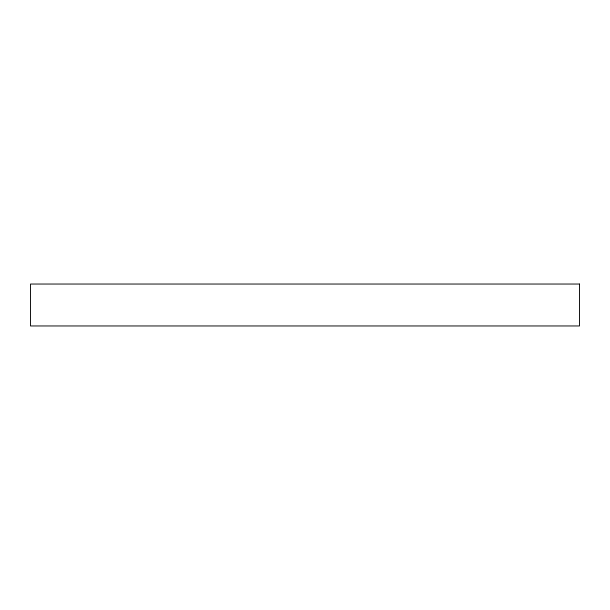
<?xml version="1.0" encoding="UTF-8"?>
<svg xmlns="http://www.w3.org/2000/svg" width="610" height="610" viewBox="0 0 610 610"><rect width="100%" height="100%" fill="white"/><g stroke="black" fill="none" stroke-linecap="round" stroke-linejoin="round"><path stroke-width="0.91" d="M579.5 284.039L30.5 284.039L30.5 325.961L579.5 325.961L579.5 284.039"/></g></svg>
